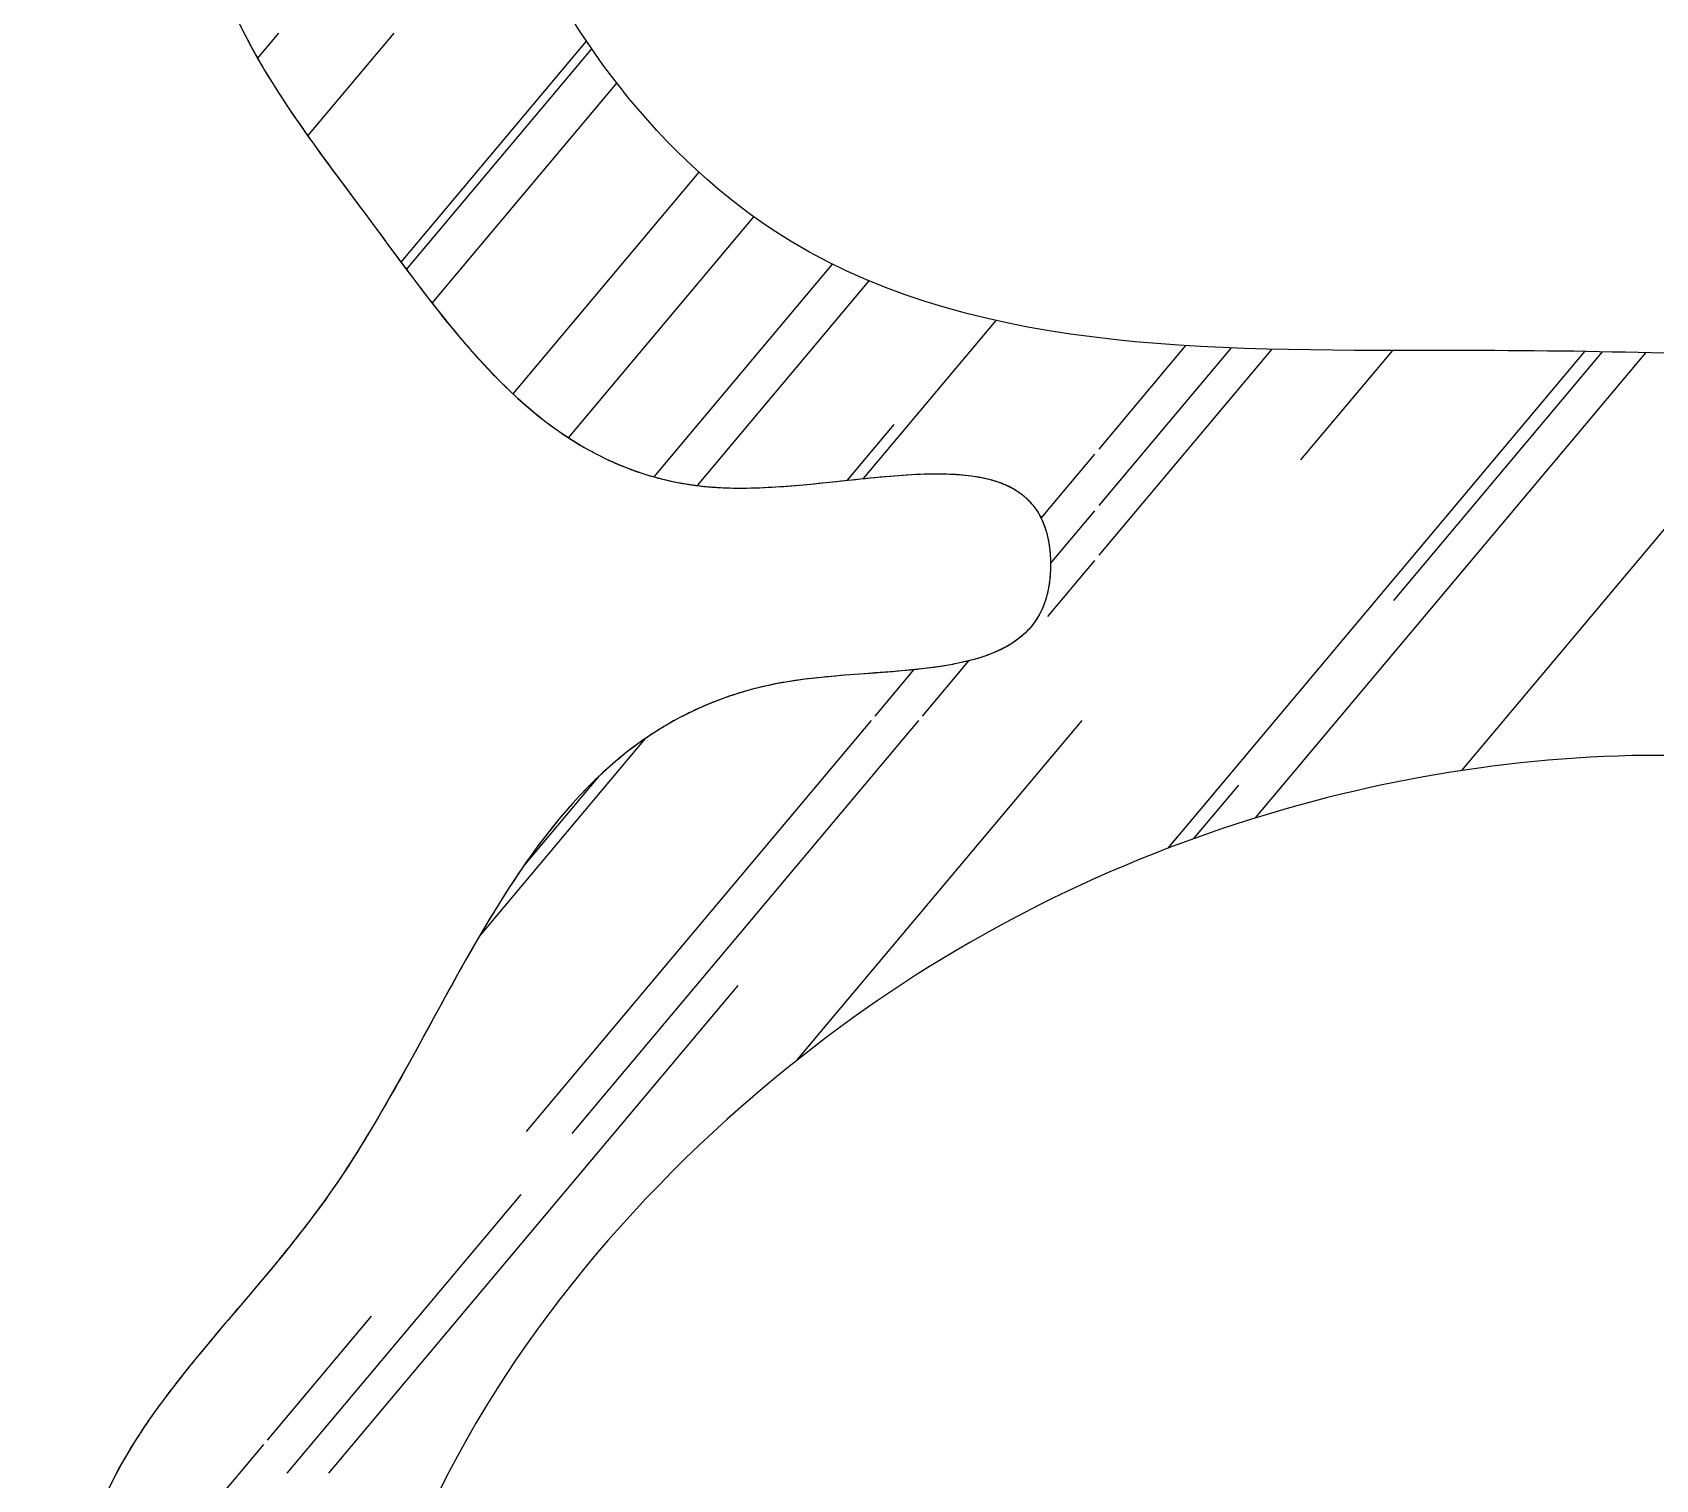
# Model space of a CAD drawing. Header units: millimetres. Extents: x 512961 to 1001058, y -961995 to -458543.
# Drawn here: x 935134.3 to 935214.8, y -884289.7 to -884218 of the extents above; entities that cross this region are included whole.
import ezdxf

# ---------------------------------------------------------------- set-up
doc = ezdxf.new("R2010")
doc.units = ezdxf.units.MM
doc.header["$MEASUREMENT"] = 0
doc.layers.add('填充', color=250, linetype='CONTINUOUS', lineweight=25)

msp = doc.modelspace()

# ---------------------------------------------------------------- linework, layer by layer
at = {"layer": '填充'}
for p, q in [((935145.474, -884219.245), (935146.527, -884217.989)), ((935147.965, -884223.091), (935152.246, -884217.989)), ((935152.588, -884229.356), (935161.78, -884218.401)), ((935152.857, -884229.717), (935162.036, -884218.776)), ((935154.124, -884231.381), (935163.279, -884220.471)), ((935158.136, -884235.879), (935167.355, -884224.893)), ((935160.886, -884238.055), (935170.076, -884227.103)), ((935165.131, -884239.998), (935173.979, -884229.453)), ((935167.279, -884240.427), (935175.792, -884230.282)), ((935175.515, -884240.077), (935182.086, -884232.246)), ((935187.193, -884238.614), (935191.495, -884233.488)), ((935187.193, -884241.417), (935193.751, -884233.603)), ((935187.193, -884243.881), (935195.764, -884233.667)), ((935190.609, -884258.4), (935211.268, -884233.779)), ((935194.946, -884256.901), (935214.295, -884233.843)), ((935197.196, -884239.148), (935201.745, -884233.727)), ((935201.793, -884246.125), (935212.139, -884233.794)), ((935205.172, -884254.552), (935222.247, -884234.203)), ((935174.718, -884240.16), (935177.034, -884237.4)), ((935184.317, -884242.042), (935186.98, -884238.868)), ((935184.782, -884244.292), (935186.98, -884241.671)), ((935184.651, -884246.911), (935186.98, -884244.135)), ((935178.433, -884251.858), (935180.736, -884249.113)), ((935176.081, -884251.858), (935178.012, -884249.556)), ((935158.805, -884272.446), (935175.9, -884252.073)), ((935161.072, -884272.548), (935178.252, -884252.073)), ((935172.242, -884268.887), (935186.351, -884252.073)), ((935156.45, -884262.799), (935164.704, -884252.962)), ((935158.636, -884259.326), (935162.42, -884254.816)), ((935191.892, -884257.924), (935194.112, -884255.278)), ((935190.609, -884258.4), (935191.082, -884257.836)), ((935149.005, -884289.393), (935169.29, -884265.218)), ((935146.937, -884289.393), (935158.537, -884275.569)), ((935145.963, -884287.751), (935151.125, -884281.599)), ((935136.025, -884299.594), (935145.786, -884287.962))]:
    msp.add_line(p, q, dxfattribs=at)
for points, start_tangent, end_tangent in [([(935210.826, -884077.991), (935225.417, -884112.451), (935228.068, -884148.899), (935214.806, -884174.084), (935201.539, -884185.35), (935184.959, -884188.663), (935173.686, -884188.663), (935160.424, -884182.698), (935156.444, -884193.302), (935157.767, -884210.533), (935171.034, -884227.763), (935204.195, -884233.728), (935224.755, -884234.389), (935249.29, -884237.705), (935263.881, -884243.006), (935275.158, -884253.61), (935275.82, -884229.089), (935285.769, -884218.485), (935303.011, -884215.833), (935310.97, -884224.45), (935310.309, -884241.018), (935303.011, -884244.332), (935291.072, -884246.319), (935297.041, -884257.585), (935328.212, -884254.271), (935339.49, -884238.367), (935336.172, -884178.059), (935288.42, -884123.717), (935261.891, -884105.161), (935213.762, -884078.775), (935210.826, -884077.991)], (0.523323, -0.852134), (0.523323, -0.852134)), ([(935239.928, -884351.217), (935219.406, -884347.292), (935199.325, -884348.163), (935188.845, -884359.507), (935188.845, -884375.211), (935213.296, -884393.97), (935240.362, -884397.897), (935261.318, -884397.897), (935273.541, -884394.408), (935265.684, -884389.608), (935262.627, -884376.085), (935262.627, -884367.358), (935278.345, -884376.52), (935305.416, -884377.829), (935330.3, -884376.956), (935353.875, -884373.03), (935382.25, -884361.251), (935392.73, -884348.163), (935404.516, -884327.66), (935403.206, -884318.935), (935387.926, -884328.531), (935377.888, -884338.565), (935359.551, -884333.33), (935375.703, -884323.296), (935391.421, -884297.558), (935392.292, -884280.544), (935392.73, -884265.711), (935392.292, -884262.221), (935382.25, -884273.126), (935367.408, -884284.034), (935357.365, -884281.415), (935364.351, -884278.799), (935370.903, -884263.966), (935373.522, -884223.395), (935366.97, -884208.562), (935360.422, -884196.783), (935351.256, -884183.259), (935352.999, -884203.762), (935354.308, -884224.266), (935352.999, -884243.898), (935346.452, -884258.731), (935338.157, -884269.201), (935326.367, -884274), (935308.034, -884274.436), (935291.445, -884271.82), (935280.093, -884262.657), (935286.202, -884280.106), (935288.388, -884297.122), (935287.078, -884310.646), (935276.598, -884323.732), (935266.556, -884327.66), (935257.389, -884329.84), (935244.29, -884331.585), (935235.124, -884330.714), (935240.8, -884345.983), (935243.004, -884351.453), (935239.928, -884351.217)], (-0.981619, 0.19085), (-0.981619, 0.19085)), ([(935167.339, -884354.258), (935152.739, -884332.376), (935152.39, -884295.21), (935169.427, -884271.243), (935190.63, -884258.392), (935233.73, -884257.003), (935255.628, -884272.632), (935263.275, -884285.831), (935262.581, -884302.503), (935257.716, -884310.144), (935238.945, -884310.144), (935221.563, -884304.936), (935220.869, -884312.923), (935227.127, -884321.608), (935229.21, -884324.735), (935209.4, -884319.178), (935192.019, -884322.302), (935173.942, -884337.239), (935168.383, -884348.354), (935168.033, -884355.995), (935167.339, -884354.258)], (-0.862077, 0.506778), (-0.862077, 0.506778))]:
    msp.add_spline(points, degree=3, dxfattribs=dict(at, start_tangent=start_tangent, end_tangent=end_tangent))
for points in [[(935066.739, -884085.413), (935069.931, -884081.942), (935078.845, -884098.744), (935100.5, -884108.926), (935113.749, -884109.18), (935128.782, -884103.072), (935134.4, -884088.881), (935138.717, -884100.526), (935148.14, -884109.435), (935165.209, -884112.489), (935177.95, -884106.889), (935188.141, -884100.015), (935193.999, -884093.142), (935201.134, -884082.196), (935207.755, -884096.961), (935212.849, -884125.219), (935212.597, -884144.312), (935204.955, -884161.877), (935193.999, -884171.551), (935183.043, -884173.588), (935166.994, -884171.296), (935162.409, -884161.368), (935155.274, -884149.403), (935146.611, -884143.801), (935137.752, -884146.584), (935145.083, -884156.176), (935145.586, -884162.19), (935145.586, -884183.744), (935144.081, -884197.776), (935143.079, -884213.316), (935151.104, -884227.351), (935168.439, -884240.528), (935184.516, -884242.537), (935184.516, -884246.152), (935171.654, -884250.167), (935149.007, -884275.578), (935137.669, -884291.117), (935136.369, -884310.222), (935143.237, -884349.609), (935156.933, -884372.091), (935175.191, -884390.663), (935183.994, -884393.595), (935177.801, -884393.92), (935168.019, -884393.92), (935171.277, -884399.786), (935181.711, -884410.538), (935192.144, -884414.772), (935204.209, -884414.772), (935217.253, -884414.447), (935230.622, -884411.84), (935246.271, -884410.863), (935255.4, -884410.863), (935263.228, -884413.143), (935268.769, -884415.424), (935269.095, -884418.684), (935261.271, -884414.447), (935247.249, -884414.12), (935233.88, -884417.054), (935220.188, -884424.872), (935197.69, -884433.345), (935186.93, -884436.277), (935170.303, -884434.322), (935159.217, -884429.108), (935146.826, -884420.311), (935144.868, -884411.515), (935139.328, -884417.704), (935139.002, -884434.322), (935146.173, -884448.331), (935158.89, -884454.522), (935177.801, -884455.824), (935192.797, -884451.263), (935170.34, -884470.78), (935156.887, -884497.01), (935144.747, -884516.682), (935136.86, -884539.084), (935137.217, -884569.411), (935169.613, -884626.738), (935183.677, -884634.026), (935207.639, -884646.516), (935223.786, -884649.118), (935239.928, -884650.68), (935256.075, -884651.2), (935213.366, -884670.978), (935199.302, -884648.077), (935179.511, -884637.669), (935162.325, -884637.149), (935145.134, -884643.914), (935143.573, -884655.884), (935143.051, -884669.937), (935151.383, -884672.019), (935159.198, -884674.101), (935167.53, -884664.213), (935171.696, -884661.611), (935184.721, -884668.897), (935188.365, -884685.032), (935172.74, -884711.576), (935159.198, -884731.352), (935147.217, -884753.732), (935141.061, -884782.275), (935143.415, -884813.314), (935161.77, -884842.001), (935169.772, -884868.806), (935178.244, -884875.861), (935166.006, -884871.629), (935154.24, -884877.742), (935147.651, -884889.5), (935149.062, -884902.197), (935160.358, -884911.602), (935166.948, -884908.31), (935174.949, -884896.553), (935183.421, -884893.261), (935208.366, -884897.024), (935218.716, -884910.663), (935220.128, -884923.829), (935205.542, -884928.063), (935174.031, -884950.238), (935173.178, -884969.786), (935173.602, -884982.109), (935183.384, -884995.284), (935200.397, -885000.382), (935219.531, -884997.408), (935223.362, -884991.033), (935224.21, -884975.31), (935217.406, -884966.388), (935208.049, -884974.886), (935204.223, -884972.336), (935195.295, -884960.437), (935199.969, -884948.538), (935216.982, -884940.039), (935242.496, -884946.84), (935255.255, -884965.111), (935257.804, -884985.509), (935248.023, -885005.48), (935235.692, -885015.679), (935218.254, -885020.78), (935213.152, -885018.656), (935206.777, -885004.206), (935195.295, -884995.708), (935176.156, -884991.033), (935157.017, -884994.008), (935142.986, -885005.056), (935141.541, -885053.074), (935157.446, -885073.471), (935168.499, -885069.647), (935168.928, -885057.324), (935162.973, -885041.601), (935156.593, -885027.154), (935161.696, -885020.78), (935185.937, -885014.405), (935200.821, -885032.252), (935188.062, -885048.826), (935159.566, -885091.319), (935159.566, -885113.982), (935161.705, -885134.509), (935168.979, -885152.895), (935170.494, -885154.852), (935161.029, -885152.877), (935153.117, -885149.912), (935147.464, -885149.771), (935137.493, -885152.603)], [(935066.739, -884085.413), (935060.051, -884107.968), (935065.07, -884157.81), (935081.511, -884172.012), (935092.937, -884174.518), (935101.572, -884172.29), (935106.591, -884165.887), (935111.326, -884150.849), (935121.638, -884145.002), (935132.785, -884143.33), (935137.711, -884146.472), (935126.084, -884152.126), (935120.739, -884163.431), (935125.632, -884202.354), (935122.514, -884214.364), (935109.159, -884229.489), (935096.693, -884238.386), (935082.452, -884240.609), (935085.122, -884247.725), (935094.47, -884253.063), (935112.719, -884264.63), (935126.965, -884283.756), (935132.752, -884305.998), (935132.752, -884321.123), (935102.006, -884389.542), (935091.017, -884394.346), (935078.654, -884399.379), (935090.099, -884402.353), (935100.631, -884395.948), (935104.983, -884397.32), (935098.343, -884405.786), (935064.744, -884416.703), (935050.769, -884414), (935035.894, -884412.648), (935020.115, -884412.648), (935006.144, -884417.603), (935026.877, -884418.954), (935044.459, -884420.306), (935058.434, -884429.765), (935074.661, -884433.818), (935089.535, -884433.818), (935100.356, -884434.27), (935112.076, -884434.27), (935121.54, -884427.062), (935127.85, -884415.801), (935132.361, -884423.009), (935133.712, -884433.368), (935126.951, -884442.378), (935117.034, -884451.837), (935104.41, -884452.737), (935077.815, -884452.287), (935092.69, -884459.043), (935110.272, -884476.61), (935131.392, -884520.533), (935134.887, -884532.462), (935139.253, -884550.211), (935128.127, -884592.518)]]:
    msp.add_spline(points, degree=3, dxfattribs=at)
for points, knots in [([(935137.711, -884147.232), (935136.868, -884149.005), (935122.543, -884150.639), (935118.224, -884173.032), (935128.419, -884193.112), (935122.844, -884217.631), (935109.665, -884227.756), (935099.554, -884241.372), (935079.321, -884236.264), (935085.257, -884250.108), (935098.064, -884253.686), (935114.186, -884264.175), (935128.322, -884282.763), (935133.283, -884303.456), (935132.874, -884340.565), (935118.897, -884382.272), (935092.336, -884394.601), (935071.517, -884398.589), (935092.847, -884405.932), (935096.967, -884394.291), (935108.773, -884397.845), (935087.766, -884414.469), (935072.051, -884419.39), (935050.608, -884413.363), (935035.195, -884412.861), (935022.149, -884410.957), (934996.312, -884419.739), (935028.521, -884419.186), (935044.529, -884417.632), (935057.718, -884431.518), (935074.071, -884434.398), (935088.22, -884433.611), (935100.556, -884434.143), (935112.529, -884435.559), (935122.765, -884429.011), (935126.605, -884410.605), (935133.295, -884424.238), (935135.473, -884434.026), (935126.038, -884442.734), (935117.96, -884453.792), (935101.379, -884452.536), (935065.792, -884449.447), (935098.884, -884459.709), (935114.522, -884481.971), (935128.492, -884508.915), (935134.289, -884530.646), (935136.222, -884536.871), (935136.86, -884539.084)], [142.556517, 142.556517, 142.556517, 142.556517, 152.114126, 162.579931, 195.411115, 205.795148, 222.681946, 235.498823, 247.561492, 253.922599, 262.931794, 281.013669, 300.972378, 320.20618, 332.864414, 395.641155, 405.677718, 416.848669, 426.745152, 437.06119, 440.880681, 449.885202, 479.451157, 491.36401, 503.864041, 517.069377, 529.475006, 546.862859, 561.620906, 575.744274, 589.741157, 602.189897, 611.253555, 621.062007, 631.018478, 641.821262, 648.937669, 657.680535, 667.107982, 678.577425, 689.169262, 711.429637, 725.102249, 745.902892, 786.690152, 797.093703, 802.815219, 802.815219, 802.815219, 802.815219]), ([(935137.711, -884147.232), (935136.868, -884149.005), (935122.543, -884150.639), (935118.224, -884173.032), (935128.419, -884193.112), (935122.844, -884217.631), (935109.665, -884227.756), (935099.554, -884241.372), (935079.321, -884236.264), (935085.257, -884250.108), (935098.064, -884253.686), (935114.186, -884264.175), (935128.322, -884282.763), (935133.283, -884303.456), (935132.874, -884340.565), (935118.897, -884382.272), (935092.336, -884394.601), (935071.517, -884398.589), (935092.847, -884405.932), (935096.967, -884394.291), (935108.773, -884397.845), (935087.766, -884414.469), (935072.051, -884419.39), (935050.608, -884413.363), (935035.195, -884412.861), (935022.149, -884410.957), (934996.312, -884419.739), (935028.521, -884419.186), (935044.529, -884417.632), (935057.718, -884431.518), (935074.071, -884434.398), (935084.785, -884433.802), (935089.886, -884433.819), (935090.061, -884433.82)], [142.556517, 142.556517, 142.556517, 142.556517, 152.114126, 162.579931, 195.411115, 205.795148, 222.681946, 235.498823, 247.561492, 253.922599, 262.931794, 281.013669, 300.972378, 320.20618, 332.864414, 395.641155, 405.677718, 416.848669, 426.745152, 437.06119, 440.880681, 449.885202, 479.451157, 491.36401, 503.864041, 517.069377, 529.475006, 546.862859, 561.620906, 575.744274, 589.741157, 602.189897, 602.632993, 602.632993, 602.632993, 602.632993]), ([(935137.711, -884147.232), (935138.07, -884149.579), (935146.412, -884154.352), (935144.868, -884167.473), (935146.292, -884181.337), (935144.265, -884198.109), (935140.797, -884214.11), (935152.417, -884228.679), (935163.423, -884244.982), (935184.812, -884237.079), (935184.92, -884250.481), (935160.217, -884246.994), (935154.188, -884273.371), (935134.844, -884289.86), (935137.068, -884317.765), (935138.005, -884346.479), (935158.488, -884371.922), (935164.629, -884389.332), (935187.994, -884393.7), (935176.176, -884394.413), (935165.092, -884391.362), (935173.739, -884403.248), (935179.784, -884410.327), (935192.381, -884415.92), (935204.531, -884414.338), (935217.515, -884415.271), (935231.248, -884410.916), (935243.963, -884411.287), (935255.335, -884409.984), (935262.052, -884413.493), (935269.129, -884413.612), (935269.648, -884422.147), (935258.749, -884410.02), (935247.639, -884414.843), (935232.684, -884415.871), (935218.327, -884427.499), (935201.716, -884431.816), (935185.34, -884437.596), (935171.127, -884435.782), (935158.983, -884428.04), (935145.126, -884425.336), (935146.575, -884407.362), (935135.506, -884421.485), (935138.545, -884433.693), (935144.147, -884449.637), (935160.838, -884455.467), (935175.062, -884458.295), (935204.895, -884445.516), (935162.395, -884471.539), (935160.307, -884495.44), (935143.314, -884516.32), (935138.196, -884531.34), (935136.86, -884539.084)], [296.32291, 296.32291, 296.32291, 296.32291, 305.550032, 310.600962, 328.63939, 340.450556, 353.482649, 367.012787, 385.236559, 398.796103, 401.82123, 413.097455, 441.584584, 457.683245, 473.709057, 507.169607, 529.200932, 550.997278, 558.762187, 563.952393, 572.138453, 577.753753, 590.292581, 599.716211, 609.813262, 620.732696, 632.132446, 645.254096, 652.894159, 659.718206, 664.733118, 667.474287, 674.92057, 686.65881, 698.114141, 711.308807, 731.428823, 740.762162, 754.773106, 765.025935, 777.743974, 785.284836, 792.236551, 806.146931, 819.31808, 831.155257, 847.018861, 860.136725, 885.036624, 909.708008, 929.054084, 948.930108, 948.930108, 948.930108, 948.930108]), ([(935137.711, -884147.232), (935138.07, -884149.579), (935146.412, -884154.352), (935144.868, -884167.473), (935146.292, -884181.337), (935144.265, -884198.109), (935140.797, -884214.11), (935152.417, -884228.679), (935163.423, -884244.982), (935184.812, -884237.079), (935184.92, -884250.481), (935160.217, -884246.994), (935154.188, -884273.371), (935134.844, -884289.86), (935137.068, -884317.765), (935138.005, -884346.479), (935158.488, -884371.922), (935164.629, -884389.332), (935187.994, -884393.7), (935176.176, -884394.413), (935165.092, -884391.362), (935173.739, -884403.248), (935179.784, -884410.327), (935192.381, -884415.92), (935204.531, -884414.338), (935217.515, -884415.271), (935231.248, -884410.916), (935243.963, -884411.287), (935255.335, -884409.984), (935262.052, -884413.493), (935269.129, -884413.612), (935269.648, -884422.147), (935258.749, -884410.02), (935247.639, -884414.843), (935232.684, -884415.871), (935218.327, -884427.499), (935201.716, -884431.816), (935185.34, -884437.596), (935171.127, -884435.782), (935162.081, -884430.015), (935156.632, -884428.144), (935155.337, -884427.654)], [296.32291, 296.32291, 296.32291, 296.32291, 305.550032, 310.600962, 328.63939, 340.450556, 353.482649, 367.012787, 385.236559, 398.796103, 401.82123, 413.097455, 441.584584, 457.683245, 473.709057, 507.169607, 529.200932, 550.997278, 558.762187, 563.952393, 572.138453, 577.753753, 590.292581, 599.716211, 609.813262, 620.732696, 632.132446, 645.254096, 652.894159, 659.718206, 664.733118, 667.474287, 674.92057, 686.65881, 698.114141, 711.308807, 731.428823, 740.762162, 754.773106, 765.025935, 768.309544, 768.309544, 768.309544, 768.309544]), ([(935239.928, -884351.217), (935233.091, -884349.888), (935220.125, -884347.033), (935199.795, -884344.768), (935186.779, -884358.864), (935187.225, -884381.691), (935211.851, -884396.189), (935239.627, -884397.664), (935255.099, -884399.251), (935279.539, -884395.211), (935261.124, -884389.541), (935263.477, -884378.695), (935260.598, -884360.67), (935282.766, -884384.607), (935304.217, -884375.947), (935330.235, -884378.16), (935355.757, -884372.759), (935380.773, -884366.597), (935393.485, -884345.634), (935405.646, -884334.672), (935404.067, -884312.541), (935386.501, -884327.919), (935380.159, -884342.919), (935348.89, -884332.926), (935384.5, -884322.845), (935392.196, -884302.303), (935392.003, -884280.888), (935393.045, -884270.281), (935392.229, -884257.083), (935379.605, -884277.399), (935373.931, -884286.424), (935352.358, -884281.45), (935370.131, -884278.842), (935370.58, -884254.386), (935378.886, -884231.167), (935367.174, -884208.799), (935360.82, -884197.456), (935347.308, -884173.637), (935354.244, -884207.013), (935354.211, -884223.025), (935354.707, -884243.331), (935347.203, -884257.953), (935339.254, -884270.179), (935324.545, -884275.487), (935308.377, -884273.71), (935292.509, -884275.931), (935274.595, -884254.799), (935288.54, -884281.961), (935288.308, -884295.363), (935288.562, -884312.206), (935278.86, -884323.86), (935267.056, -884327.728), (935256.004, -884330.002), (935246.535, -884332.952), (935229.787, -884327.901), (935237.666, -884341.641), (935245.119, -884352.266), (935240.938, -884351.414), (935239.928, -884351.217)], [0, 0, 0, 0, 17.486891, 34.307723, 47.232582, 60.375625, 86.167197, 109.055575, 126.59379, 137.232216, 144.937222, 156.540887, 163.844548, 179.071057, 201.752531, 222.591261, 242.592912, 268.304681, 282.337182, 302.129278, 309.512751, 324.613375, 336.491353, 352.450866, 368.364234, 393.603821, 407.861276, 420.280547, 423.224141, 435.630999, 451.046036, 459.731517, 465.974157, 479.54513, 513.570137, 527.14111, 538.419424, 552.092315, 569.313661, 586.508086, 602.974876, 616.544273, 627.723005, 638.376098, 653.722956, 667.778474, 679.987439, 695.460004, 709.817748, 721.188794, 735.219756, 744.244216, 752.12956, 763.189243, 770.895084, 784.527876, 789.463644, 792.045165, 792.045165, 792.045165, 792.045165]), ([(935239.928, -884351.217), (935233.091, -884349.888), (935220.125, -884347.033), (935199.795, -884344.768), (935186.779, -884358.864), (935187.225, -884381.691), (935211.851, -884396.189), (935239.627, -884397.664), (935255.099, -884399.251), (935279.539, -884395.211), (935261.124, -884389.541), (935263.477, -884378.695), (935260.598, -884360.67), (935282.766, -884384.607), (935304.217, -884375.947), (935330.235, -884378.16), (935355.757, -884372.759), (935380.773, -884366.597), (935393.485, -884345.634), (935405.646, -884334.672), (935404.067, -884312.541), (935386.501, -884327.919), (935380.159, -884342.919), (935348.89, -884332.926), (935384.5, -884322.845), (935392.196, -884302.303), (935392.003, -884280.888), (935393.045, -884270.281), (935392.229, -884257.083), (935379.605, -884277.399), (935373.931, -884286.424), (935352.358, -884281.45), (935370.131, -884278.842), (935370.58, -884254.386), (935378.886, -884231.167), (935367.174, -884208.799), (935360.82, -884197.456), (935347.308, -884173.637), (935354.244, -884207.013), (935354.211, -884223.025), (935354.707, -884243.331), (935347.203, -884257.953), (935339.254, -884270.179), (935324.545, -884275.487), (935308.377, -884273.71), (935292.509, -884275.931), (935274.595, -884254.799), (935288.54, -884281.961), (935288.308, -884295.363), (935288.562, -884312.206), (935278.86, -884323.86), (935267.056, -884327.728), (935256.004, -884330.002), (935246.535, -884332.952), (935229.787, -884327.901), (935237.666, -884341.641), (935245.119, -884352.266), (935240.938, -884351.414), (935239.928, -884351.217)], [0, 0, 0, 0, 17.486891, 34.307723, 47.232582, 60.375625, 86.167197, 109.055575, 126.59379, 137.232216, 144.937222, 156.540887, 163.844548, 179.071057, 201.752531, 222.591261, 242.592912, 268.304681, 282.337182, 302.129278, 309.512751, 324.613375, 336.491353, 352.450866, 368.364234, 393.603821, 407.861276, 420.280547, 423.224141, 435.630999, 451.046036, 459.731517, 465.974157, 479.54513, 513.570137, 527.14111, 538.419424, 552.092315, 569.313661, 586.508086, 602.974876, 616.544273, 627.723005, 638.376098, 653.722956, 667.778474, 679.987439, 695.460004, 709.817748, 721.188794, 735.219756, 744.244216, 752.12956, 763.189243, 770.895084, 784.527876, 789.463644, 792.045165, 792.045165, 792.045165, 792.045165]), ([(935148.882, -884224.361), (935149.61, -884225.354), (935151.148, -884227.395), (935152.668, -884229.475), (935153.463, -884230.521)], [364.062075, 364.062075, 364.062075, 364.062075, 367.012787, 370.121565, 370.121565, 370.121565, 370.121565]), ([(935148.882, -884224.361), (935149.61, -884225.354), (935151.148, -884227.395), (935152.668, -884229.475), (935153.463, -884230.521)], [364.062075, 364.062075, 364.062075, 364.062075, 367.012787, 370.121565, 370.121565, 370.121565, 370.121565]), ([(935148.882, -884224.361), (935149.61, -884225.354), (935151.148, -884227.395), (935152.668, -884229.475), (935153.463, -884230.521)], [364.062075, 364.062075, 364.062075, 364.062075, 367.012787, 370.121565, 370.121565, 370.121565, 370.121565]), ([(935167.705, -884240.474), (935167.946, -884240.498), (935168.335, -884240.526), (935168.732, -884240.542), (935168.881, -884240.545)], [384.6926672, 384.6926672, 384.6926672, 384.6926672, 385.2365588, 385.5570428, 385.5570428, 385.5570428, 385.5570428]), ([(935167.705, -884240.474), (935167.946, -884240.498), (935168.335, -884240.526), (935168.732, -884240.542), (935168.881, -884240.545)], [384.6926672, 384.6926672, 384.6926672, 384.6926672, 385.2365588, 385.5570428, 385.5570428, 385.5570428, 385.5570428]), ([(935167.705, -884240.474), (935167.946, -884240.498), (935168.335, -884240.526), (935168.732, -884240.542), (935168.881, -884240.545)], [384.6926672, 384.6926672, 384.6926672, 384.6926672, 385.2365588, 385.5570428, 385.5570428, 385.5570428, 385.5570428]), ([(935184.462, -884242.383), (935184.481, -884242.433), (935184.519, -884242.542), (935184.553, -884242.655), (935184.57, -884242.715)], [398.6472843, 398.6472843, 398.6472843, 398.6472843, 398.7961034, 398.9616443, 398.9616443, 398.9616443, 398.9616443]), ([(935184.462, -884242.383), (935184.481, -884242.433), (935184.519, -884242.542), (935184.553, -884242.655), (935184.57, -884242.715)], [398.6472843, 398.6472843, 398.6472843, 398.6472843, 398.7961034, 398.9616443, 398.9616443, 398.9616443, 398.9616443]), ([(935184.462, -884242.383), (935184.481, -884242.433), (935184.519, -884242.542), (935184.553, -884242.655), (935184.57, -884242.715)], [398.6472843, 398.6472843, 398.6472843, 398.6472843, 398.7961034, 398.9616443, 398.9616443, 398.9616443, 398.9616443]), ([(935184.578, -884245.946), (935184.559, -884246.016), (935184.528, -884246.118), (935184.494, -884246.217), (935184.483, -884246.249)], [401.6351276, 401.6351276, 401.6351276, 401.6351276, 401.8212303, 401.9116779, 401.9116779, 401.9116779, 401.9116779]), ([(935184.578, -884245.946), (935184.559, -884246.016), (935184.528, -884246.118), (935184.494, -884246.217), (935184.483, -884246.249)], [401.6351276, 401.6351276, 401.6351276, 401.6351276, 401.8212303, 401.9116779, 401.9116779, 401.9116779, 401.9116779]), ([(935184.578, -884245.946), (935184.559, -884246.016), (935184.528, -884246.118), (935184.494, -884246.217), (935184.483, -884246.249)], [401.6351276, 401.6351276, 401.6351276, 401.6351276, 401.8212303, 401.9116779, 401.9116779, 401.9116779, 401.9116779]), ([(935172.506, -884250.04), (935172.218, -884250.077), (935171.459, -884250.189), (935170.734, -884250.341), (935170.293, -884250.45)], [412.468274, 412.468274, 412.468274, 412.468274, 413.097455, 414.147763, 414.147763, 414.147763, 414.147763]), ([(935172.506, -884250.04), (935172.218, -884250.077), (935171.459, -884250.189), (935170.734, -884250.341), (935170.293, -884250.45)], [412.468274, 412.468274, 412.468274, 412.468274, 413.097455, 414.147763, 414.147763, 414.147763, 414.147763]), ([(935172.506, -884250.04), (935172.218, -884250.077), (935171.459, -884250.189), (935170.734, -884250.341), (935170.293, -884250.45)], [412.468274, 412.468274, 412.468274, 412.468274, 413.097455, 414.147763, 414.147763, 414.147763, 414.147763]), ([(935149.089, -884275.46), (935149.062, -884275.499), (935148.021, -884276.981), (935146.892, -884278.379), (935145.782, -884279.705)], [441.47075, 441.47075, 441.47075, 441.47075, 441.584584, 445.767202, 445.767202, 445.767202, 445.767202]), ([(935149.089, -884275.46), (935149.062, -884275.499), (935148.021, -884276.981), (935146.892, -884278.379), (935145.782, -884279.705)], [441.47075, 441.47075, 441.47075, 441.47075, 441.584584, 445.767202, 445.767202, 445.767202, 445.767202]), ([(935149.089, -884275.46), (935149.062, -884275.499), (935148.405, -884276.433), (935147.714, -884277.334), (935147.037, -884278.177)], [441.47075, 441.47075, 441.47075, 441.47075, 441.584584, 444.179229, 444.179229, 444.179229, 444.179229])]:
    msp.add_open_spline(points, degree=3, knots=knots, dxfattribs=at)
for points in [[(935144.615, -884217.623), (935144.949, -884218.308), (935145.317, -884218.986), (935145.713, -884219.657)], [(935144.615, -884217.623), (935144.949, -884218.308), (935145.317, -884218.986), (935145.713, -884219.657)], [(935144.615, -884217.623), (935144.949, -884218.308), (935145.317, -884218.986), (935145.713, -884219.657)], [(935145.713, -884219.657), (935146.126, -884220.358), (935146.57, -884221.053), (935147.034, -884221.744)], [(935145.713, -884219.657), (935146.126, -884220.358), (935146.57, -884221.053), (935147.034, -884221.744)], [(935145.713, -884219.657), (935146.126, -884220.358), (935146.57, -884221.053), (935147.034, -884221.744)], [(935147.034, -884221.744), (935147.622, -884222.62), (935148.243, -884223.49), (935148.882, -884224.361)], [(935147.034, -884221.744), (935147.622, -884222.62), (935148.243, -884223.49), (935148.882, -884224.361)], [(935147.034, -884221.744), (935147.622, -884222.62), (935148.243, -884223.49), (935148.882, -884224.361)], [(935153.463, -884230.521), (935154.147, -884231.422), (935154.843, -884232.307), (935155.563, -884233.155)], [(935153.463, -884230.521), (935154.147, -884231.422), (935154.843, -884232.307), (935155.563, -884233.155)], [(935153.463, -884230.521), (935154.147, -884231.422), (935154.843, -884232.307), (935155.563, -884233.155)], [(935155.563, -884233.155), (935156.113, -884233.802), (935156.676, -884234.428), (935157.259, -884235.023)], [(935155.563, -884233.155), (935156.113, -884233.802), (935156.676, -884234.428), (935157.259, -884235.023)], [(935155.563, -884233.155), (935156.113, -884233.802), (935156.676, -884234.428), (935157.259, -884235.023)], [(935157.259, -884235.023), (935157.618, -884235.39), (935157.985, -884235.745), (935158.361, -884236.086)], [(935157.259, -884235.023), (935157.618, -884235.39), (935157.985, -884235.745), (935158.361, -884236.086)], [(935157.259, -884235.023), (935157.618, -884235.39), (935157.985, -884235.745), (935158.361, -884236.086)], [(935158.361, -884236.086), (935158.693, -884236.389), (935159.033, -884236.68), (935159.38, -884236.959)], [(935158.361, -884236.086), (935158.693, -884236.389), (935159.033, -884236.68), (935159.38, -884236.959)], [(935158.361, -884236.086), (935158.693, -884236.389), (935159.033, -884236.68), (935159.38, -884236.959)], [(935159.38, -884236.959), (935159.778, -884237.279), (935160.187, -884237.583), (935160.607, -884237.869)], [(935159.38, -884236.959), (935159.778, -884237.279), (935160.187, -884237.583), (935160.607, -884237.869)], [(935159.38, -884236.959), (935159.778, -884237.279), (935160.187, -884237.583), (935160.607, -884237.869)], [(935160.607, -884237.869), (935160.97, -884238.115), (935161.342, -884238.349), (935161.723, -884238.567)], [(935160.607, -884237.869), (935160.97, -884238.115), (935161.342, -884238.349), (935161.723, -884238.567)], [(935160.607, -884237.869), (935160.97, -884238.115), (935161.342, -884238.349), (935161.723, -884238.567)], [(935161.723, -884238.567), (935162.054, -884238.756), (935162.393, -884238.933), (935162.739, -884239.099)], [(935161.723, -884238.567), (935162.054, -884238.756), (935162.393, -884238.933), (935162.739, -884239.099)], [(935161.723, -884238.567), (935162.054, -884238.756), (935162.393, -884238.933), (935162.739, -884239.099)], [(935162.739, -884239.099), (935163.142, -884239.291), (935163.555, -884239.467), (935163.98, -884239.625)], [(935162.739, -884239.099), (935163.142, -884239.291), (935163.555, -884239.467), (935163.98, -884239.625)], [(935162.739, -884239.099), (935163.142, -884239.291), (935163.555, -884239.467), (935163.98, -884239.625)], [(935163.98, -884239.625), (935164.22, -884239.713), (935164.463, -884239.797), (935164.711, -884239.874)], [(935163.98, -884239.625), (935164.22, -884239.713), (935164.463, -884239.797), (935164.711, -884239.874)], [(935163.98, -884239.625), (935164.22, -884239.713), (935164.463, -884239.797), (935164.711, -884239.874)], [(935177.037, -884239.936), (935177.615, -884239.89), (935178.178, -884239.857), (935178.721, -884239.845)], [(935177.037, -884239.936), (935177.615, -884239.89), (935178.178, -884239.857), (935178.721, -884239.845)], [(935177.037, -884239.936), (935177.615, -884239.89), (935178.178, -884239.857), (935178.721, -884239.845)], [(935178.721, -884239.845), (935179.14, -884239.836), (935179.547, -884239.839), (935179.938, -884239.859)], [(935178.721, -884239.845), (935179.14, -884239.836), (935179.547, -884239.839), (935179.938, -884239.859)], [(935178.721, -884239.845), (935179.14, -884239.836), (935179.547, -884239.839), (935179.938, -884239.859)], [(935179.938, -884239.859), (935180.158, -884239.87), (935180.373, -884239.886), (935180.583, -884239.909)], [(935179.938, -884239.859), (935180.158, -884239.87), (935180.373, -884239.886), (935180.583, -884239.909)], [(935179.938, -884239.859), (935180.158, -884239.87), (935180.373, -884239.886), (935180.583, -884239.909)], [(935164.711, -884239.874), (935164.984, -884239.959), (935165.262, -884240.036), (935165.544, -884240.106)], [(935164.711, -884239.874), (935164.984, -884239.959), (935165.262, -884240.036), (935165.544, -884240.106)], [(935164.711, -884239.874), (935164.984, -884239.959), (935165.262, -884240.036), (935165.544, -884240.106)], [(935165.544, -884240.106), (935165.976, -884240.213), (935166.419, -884240.302), (935166.874, -884240.371)], [(935165.544, -884240.106), (935165.976, -884240.213), (935166.419, -884240.302), (935166.874, -884240.371)], [(935165.544, -884240.106), (935165.976, -884240.213), (935166.419, -884240.302), (935166.874, -884240.371)], [(935166.874, -884240.371), (935167.147, -884240.412), (935167.424, -884240.447), (935167.705, -884240.474)], [(935166.874, -884240.371), (935167.147, -884240.412), (935167.424, -884240.447), (935167.705, -884240.474)], [(935166.874, -884240.371), (935167.147, -884240.412), (935167.424, -884240.447), (935167.705, -884240.474)], [(935168.881, -884240.545), (935169.439, -884240.56), (935170.012, -884240.549), (935170.594, -884240.522)], [(935168.881, -884240.545), (935169.439, -884240.56), (935170.012, -884240.549), (935170.594, -884240.522)], [(935168.881, -884240.545), (935169.439, -884240.56), (935170.012, -884240.549), (935170.594, -884240.522)], [(935170.594, -884240.522), (935171.104, -884240.499), (935171.621, -884240.462), (935172.141, -884240.418)], [(935170.594, -884240.522), (935171.104, -884240.499), (935171.621, -884240.462), (935172.141, -884240.418)], [(935170.594, -884240.522), (935171.104, -884240.499), (935171.621, -884240.462), (935172.141, -884240.418)], [(935172.141, -884240.418), (935173.134, -884240.333), (935174.137, -884240.221), (935175.121, -884240.118)], [(935172.141, -884240.418), (935173.134, -884240.333), (935174.137, -884240.221), (935175.121, -884240.118)], [(935172.141, -884240.418), (935173.134, -884240.333), (935174.137, -884240.221), (935175.121, -884240.118)], [(935175.121, -884240.118), (935175.771, -884240.05), (935176.412, -884239.985), (935177.037, -884239.936)], [(935175.121, -884240.118), (935175.771, -884240.05), (935176.412, -884239.985), (935177.037, -884239.936)], [(935175.121, -884240.118), (935175.771, -884240.05), (935176.412, -884239.985), (935177.037, -884239.936)], [(935180.583, -884239.909), (935180.933, -884239.946), (935181.267, -884239.999), (935181.583, -884240.073)], [(935180.583, -884239.909), (935180.933, -884239.946), (935181.267, -884239.999), (935181.583, -884240.073)], [(935180.583, -884239.909), (935180.933, -884239.946), (935181.267, -884239.999), (935181.583, -884240.073)], [(935181.583, -884240.073), (935181.683, -884240.096), (935181.781, -884240.121), (935181.877, -884240.148)], [(935181.583, -884240.073), (935181.683, -884240.096), (935181.781, -884240.121), (935181.877, -884240.148)], [(935181.583, -884240.073), (935181.683, -884240.096), (935181.781, -884240.121), (935181.877, -884240.148)], [(935181.877, -884240.148), (935181.984, -884240.179), (935182.089, -884240.211), (935182.191, -884240.247)], [(935181.877, -884240.148), (935181.984, -884240.179), (935182.089, -884240.211), (935182.191, -884240.247)], [(935181.877, -884240.148), (935181.984, -884240.179), (935182.089, -884240.211), (935182.191, -884240.247)], [(935182.191, -884240.247), (935182.282, -884240.279), (935182.372, -884240.313), (935182.459, -884240.349)], [(935182.191, -884240.247), (935182.282, -884240.279), (935182.372, -884240.313), (935182.459, -884240.349)], [(935182.191, -884240.247), (935182.282, -884240.279), (935182.372, -884240.313), (935182.459, -884240.349)], [(935182.459, -884240.349), (935182.558, -884240.389), (935182.653, -884240.433), (935182.746, -884240.479)], [(935182.459, -884240.349), (935182.558, -884240.389), (935182.653, -884240.433), (935182.746, -884240.479)], [(935182.459, -884240.349), (935182.558, -884240.389), (935182.653, -884240.433), (935182.746, -884240.479)], [(935182.746, -884240.479), (935182.829, -884240.521), (935182.909, -884240.564), (935182.987, -884240.61)], [(935182.746, -884240.479), (935182.829, -884240.521), (935182.909, -884240.564), (935182.987, -884240.61)], [(935182.746, -884240.479), (935182.829, -884240.521), (935182.909, -884240.564), (935182.987, -884240.61)], [(935182.987, -884240.61), (935183.076, -884240.662), (935183.161, -884240.718), (935183.244, -884240.776)], [(935182.987, -884240.61), (935183.076, -884240.662), (935183.161, -884240.718), (935183.244, -884240.776)], [(935182.987, -884240.61), (935183.076, -884240.662), (935183.161, -884240.718), (935183.244, -884240.776)], [(935183.244, -884240.776), (935183.317, -884240.828), (935183.388, -884240.882), (935183.456, -884240.939)], [(935183.244, -884240.776), (935183.317, -884240.828), (935183.388, -884240.882), (935183.456, -884240.939)], [(935183.244, -884240.776), (935183.317, -884240.828), (935183.388, -884240.882), (935183.456, -884240.939)], [(935183.456, -884240.939), (935183.534, -884241.003), (935183.609, -884241.072), (935183.681, -884241.143)], [(935183.456, -884240.939), (935183.534, -884241.003), (935183.609, -884241.072), (935183.681, -884241.143)], [(935183.456, -884240.939), (935183.534, -884241.003), (935183.609, -884241.072), (935183.681, -884241.143)], [(935183.681, -884241.143), (935183.743, -884241.206), (935183.803, -884241.271), (935183.861, -884241.34)], [(935183.681, -884241.143), (935183.743, -884241.206), (935183.803, -884241.271), (935183.861, -884241.34)], [(935183.681, -884241.143), (935183.743, -884241.206), (935183.803, -884241.271), (935183.861, -884241.34)], [(935183.861, -884241.34), (935183.928, -884241.418), (935183.991, -884241.5), (935184.05, -884241.586)], [(935183.861, -884241.34), (935183.928, -884241.418), (935183.991, -884241.5), (935184.05, -884241.586)], [(935183.861, -884241.34), (935183.928, -884241.418), (935183.991, -884241.5), (935184.05, -884241.586)], [(935184.05, -884241.586), (935184.102, -884241.661), (935184.151, -884241.739), (935184.198, -884241.819)], [(935184.05, -884241.586), (935184.102, -884241.661), (935184.151, -884241.739), (935184.198, -884241.819)], [(935184.05, -884241.586), (935184.102, -884241.661), (935184.151, -884241.739), (935184.198, -884241.819)], [(935184.198, -884241.819), (935184.252, -884241.912), (935184.302, -884242.01), (935184.349, -884242.111)], [(935184.198, -884241.819), (935184.252, -884241.912), (935184.302, -884242.01), (935184.349, -884242.111)], [(935184.198, -884241.819), (935184.252, -884241.912), (935184.302, -884242.01), (935184.349, -884242.111)], [(935184.349, -884242.111), (935184.39, -884242.198), (935184.427, -884242.289), (935184.462, -884242.383)], [(935184.349, -884242.111), (935184.39, -884242.198), (935184.427, -884242.289), (935184.462, -884242.383)], [(935184.349, -884242.111), (935184.39, -884242.198), (935184.427, -884242.289), (935184.462, -884242.383)], [(935184.57, -884242.715), (935184.599, -884242.819), (935184.625, -884242.925), (935184.649, -884243.034)], [(935184.57, -884242.715), (935184.599, -884242.819), (935184.625, -884242.925), (935184.649, -884243.034)], [(935184.57, -884242.715), (935184.599, -884242.819), (935184.625, -884242.925), (935184.649, -884243.034)], [(935184.649, -884243.034), (935184.671, -884243.14), (935184.691, -884243.249), (935184.708, -884243.36)], [(935184.649, -884243.034), (935184.671, -884243.14), (935184.691, -884243.249), (935184.708, -884243.36)], [(935184.649, -884243.034), (935184.671, -884243.14), (935184.691, -884243.249), (935184.708, -884243.36)], [(935184.708, -884243.36), (935184.728, -884243.488), (935184.743, -884243.618), (935184.755, -884243.75)], [(935184.708, -884243.36), (935184.728, -884243.488), (935184.743, -884243.618), (935184.755, -884243.75)], [(935184.708, -884243.36), (935184.728, -884243.488), (935184.743, -884243.618), (935184.755, -884243.75)], [(935184.755, -884243.75), (935184.765, -884243.865), (935184.773, -884243.98), (935184.777, -884244.097)], [(935184.755, -884243.75), (935184.765, -884243.865), (935184.773, -884243.98), (935184.777, -884244.097)], [(935184.755, -884243.75), (935184.765, -884243.865), (935184.773, -884243.98), (935184.777, -884244.097)], [(935184.78, -884244.497), (935184.778, -884244.614), (935184.772, -884244.731), (935184.763, -884244.847)], [(935184.78, -884244.497), (935184.778, -884244.614), (935184.772, -884244.731), (935184.763, -884244.847)], [(935184.78, -884244.497), (935184.778, -884244.614), (935184.772, -884244.731), (935184.763, -884244.847)], [(935184.777, -884244.097), (935184.782, -884244.23), (935184.783, -884244.363), (935184.78, -884244.497)], [(935184.777, -884244.097), (935184.782, -884244.23), (935184.783, -884244.363), (935184.78, -884244.497)], [(935184.777, -884244.097), (935184.782, -884244.23), (935184.783, -884244.363), (935184.78, -884244.497)], [(935184.722, -884245.24), (935184.706, -884245.354), (935184.687, -884245.466), (935184.665, -884245.577)], [(935184.722, -884245.24), (935184.706, -884245.354), (935184.687, -884245.466), (935184.665, -884245.577)], [(935184.722, -884245.24), (935184.706, -884245.354), (935184.687, -884245.466), (935184.665, -884245.577)], [(935184.763, -884244.847), (935184.753, -884244.98), (935184.74, -884245.111), (935184.722, -884245.24)], [(935184.763, -884244.847), (935184.753, -884244.98), (935184.74, -884245.111), (935184.722, -884245.24)], [(935184.763, -884244.847), (935184.753, -884244.98), (935184.74, -884245.111), (935184.722, -884245.24)], [(935184.483, -884246.249), (935184.443, -884246.362), (935184.398, -884246.47), (935184.35, -884246.575)], [(935184.483, -884246.249), (935184.443, -884246.362), (935184.398, -884246.47), (935184.35, -884246.575)], [(935184.483, -884246.249), (935184.443, -884246.362), (935184.398, -884246.47), (935184.35, -884246.575)], [(935184.665, -884245.577), (935184.64, -884245.703), (935184.611, -884245.826), (935184.578, -884245.946)], [(935184.665, -884245.577), (935184.64, -884245.703), (935184.611, -884245.826), (935184.578, -884245.946)], [(935184.665, -884245.577), (935184.64, -884245.703), (935184.611, -884245.826), (935184.578, -884245.946)], [(935184.214, -884246.845), (935184.159, -884246.943), (935184.101, -884247.037), (935184.039, -884247.128)], [(935184.214, -884246.845), (935184.159, -884246.943), (935184.101, -884247.037), (935184.039, -884247.128)], [(935184.214, -884246.845), (935184.159, -884246.943), (935184.101, -884247.037), (935184.039, -884247.128)], [(935184.35, -884246.575), (935184.308, -884246.668), (935184.262, -884246.758), (935184.214, -884246.845)], [(935184.35, -884246.575), (935184.308, -884246.668), (935184.262, -884246.758), (935184.214, -884246.845)], [(935184.35, -884246.575), (935184.308, -884246.668), (935184.262, -884246.758), (935184.214, -884246.845)], [(935183.442, -884247.81), (935183.372, -884247.873), (935183.3, -884247.934), (935183.224, -884247.993)], [(935183.442, -884247.81), (935183.372, -884247.873), (935183.3, -884247.934), (935183.224, -884247.993)], [(935183.442, -884247.81), (935183.372, -884247.873), (935183.3, -884247.934), (935183.224, -884247.993)], [(935183.865, -884247.363), (935183.736, -884247.523), (935183.595, -884247.672), (935183.442, -884247.81)], [(935183.865, -884247.363), (935183.736, -884247.523), (935183.595, -884247.672), (935183.442, -884247.81)], [(935183.865, -884247.363), (935183.736, -884247.523), (935183.595, -884247.672), (935183.442, -884247.81)], [(935184.039, -884247.128), (935183.984, -884247.209), (935183.926, -884247.287), (935183.865, -884247.363)], [(935184.039, -884247.128), (935183.984, -884247.209), (935183.926, -884247.287), (935183.865, -884247.363)], [(935184.039, -884247.128), (935183.984, -884247.209), (935183.926, -884247.287), (935183.865, -884247.363)], [(935182.122, -884248.645), (935182.014, -884248.693), (935181.903, -884248.739), (935181.789, -884248.783)], [(935182.122, -884248.645), (935182.014, -884248.693), (935181.903, -884248.739), (935181.789, -884248.783)], [(935182.122, -884248.645), (935182.014, -884248.693), (935181.903, -884248.739), (935181.789, -884248.783)], [(935182.398, -884248.514), (935182.308, -884248.559), (935182.216, -884248.603), (935182.122, -884248.645)], [(935182.398, -884248.514), (935182.308, -884248.559), (935182.216, -884248.603), (935182.122, -884248.645)], [(935182.398, -884248.514), (935182.308, -884248.559), (935182.216, -884248.603), (935182.122, -884248.645)], [(935182.703, -884248.347), (935182.604, -884248.406), (935182.503, -884248.461), (935182.398, -884248.514)], [(935182.703, -884248.347), (935182.604, -884248.406), (935182.503, -884248.461), (935182.398, -884248.514)], [(935182.703, -884248.347), (935182.604, -884248.406), (935182.503, -884248.461), (935182.398, -884248.514)], [(935182.951, -884248.191), (935182.871, -884248.245), (935182.788, -884248.297), (935182.703, -884248.347)], [(935182.951, -884248.191), (935182.871, -884248.245), (935182.788, -884248.297), (935182.703, -884248.347)], [(935182.951, -884248.191), (935182.871, -884248.245), (935182.788, -884248.297), (935182.703, -884248.347)], [(935183.224, -884247.993), (935183.137, -884248.062), (935183.045, -884248.128), (935182.951, -884248.191)], [(935183.224, -884247.993), (935183.137, -884248.062), (935183.045, -884248.128), (935182.951, -884248.191)], [(935183.224, -884247.993), (935183.137, -884248.062), (935183.045, -884248.128), (935182.951, -884248.191)], [(935179.308, -884249.395), (935178.968, -884249.446), (935178.621, -884249.49), (935178.267, -884249.529)], [(935179.308, -884249.395), (935178.968, -884249.446), (935178.621, -884249.49), (935178.267, -884249.529)], [(935179.308, -884249.395), (935178.968, -884249.446), (935178.621, -884249.49), (935178.267, -884249.529)], [(935180.123, -884249.252), (935179.858, -884249.305), (935179.586, -884249.352), (935179.308, -884249.395)], [(935180.123, -884249.252), (935179.858, -884249.305), (935179.586, -884249.352), (935179.308, -884249.395)], [(935180.123, -884249.252), (935179.858, -884249.305), (935179.586, -884249.352), (935179.308, -884249.395)], [(935180.784, -884249.101), (935180.569, -884249.156), (935180.349, -884249.206), (935180.123, -884249.252)], [(935180.784, -884249.101), (935180.569, -884249.156), (935180.349, -884249.206), (935180.123, -884249.252)], [(935180.784, -884249.101), (935180.569, -884249.156), (935180.349, -884249.206), (935180.123, -884249.252)], [(935181.338, -884248.942), (935181.158, -884248.999), (935180.974, -884249.052), (935180.784, -884249.101)], [(935181.338, -884248.942), (935181.158, -884248.999), (935180.974, -884249.052), (935180.784, -884249.101)], [(935181.338, -884248.942), (935181.158, -884248.999), (935180.974, -884249.052), (935180.784, -884249.101)], [(935181.789, -884248.783), (935181.643, -884248.84), (935181.492, -884248.892), (935181.338, -884248.942)], [(935181.789, -884248.783), (935181.643, -884248.84), (935181.492, -884248.892), (935181.338, -884248.942)], [(935181.789, -884248.783), (935181.643, -884248.84), (935181.492, -884248.892), (935181.338, -884248.942)], [(935174.374, -884249.847), (935173.743, -884249.899), (935173.116, -884249.96), (935172.506, -884250.04)], [(935174.374, -884249.847), (935173.743, -884249.899), (935173.116, -884249.96), (935172.506, -884250.04)], [(935174.374, -884249.847), (935173.743, -884249.899), (935173.116, -884249.96), (935172.506, -884250.04)], [(935178.091, -884249.548), (935176.891, -884249.673), (935175.623, -884249.744), (935174.374, -884249.847)], [(935178.091, -884249.548), (935176.891, -884249.673), (935175.623, -884249.744), (935174.374, -884249.847)], [(935178.091, -884249.548), (935176.891, -884249.673), (935175.623, -884249.744), (935174.374, -884249.847)], [(935178.267, -884249.529), (935178.208, -884249.535), (935178.15, -884249.542), (935178.091, -884249.548)], [(935178.267, -884249.529), (935178.208, -884249.535), (935178.15, -884249.542), (935178.091, -884249.548)], [(935178.267, -884249.529), (935178.208, -884249.535), (935178.15, -884249.542), (935178.091, -884249.548)], [(935168.923, -884250.849), (935168.423, -884251.017), (935167.94, -884251.204), (935167.473, -884251.411)], [(935168.923, -884250.849), (935168.423, -884251.017), (935167.94, -884251.204), (935167.473, -884251.411)], [(935168.923, -884250.849), (935168.423, -884251.017), (935167.94, -884251.204), (935167.473, -884251.411)], [(935170.293, -884250.45), (935169.823, -884250.567), (935169.366, -884250.7), (935168.923, -884250.849)], [(935170.293, -884250.45), (935169.823, -884250.567), (935169.366, -884250.7), (935168.923, -884250.849)], [(935170.293, -884250.45), (935169.823, -884250.567), (935169.366, -884250.7), (935168.923, -884250.849)], [(935167.473, -884251.411), (935167.056, -884251.595), (935166.651, -884251.795), (935166.258, -884252.008)], [(935167.473, -884251.411), (935167.056, -884251.595), (935166.651, -884251.795), (935166.258, -884252.008)], [(935167.473, -884251.411), (935167.056, -884251.595), (935166.651, -884251.795), (935166.258, -884252.008)], [(935166.258, -884252.008), (935165.821, -884252.245), (935165.399, -884252.499), (935164.99, -884252.769)], [(935166.258, -884252.008), (935165.821, -884252.245), (935165.399, -884252.499), (935164.99, -884252.769)], [(935166.258, -884252.008), (935165.821, -884252.245), (935165.399, -884252.499), (935164.99, -884252.769)], [(935164.99, -884252.769), (935164.618, -884253.014), (935164.258, -884253.272), (935163.907, -884253.543)], [(935164.99, -884252.769), (935164.618, -884253.014), (935164.258, -884253.272), (935163.907, -884253.543)], [(935164.99, -884252.769), (935164.618, -884253.014), (935164.258, -884253.272), (935163.907, -884253.543)], [(935163.907, -884253.543), (935163.537, -884253.829), (935163.178, -884254.128), (935162.829, -884254.44)], [(935163.907, -884253.543), (935163.537, -884253.829), (935163.178, -884254.128), (935162.829, -884254.44)], [(935163.907, -884253.543), (935163.537, -884253.829), (935163.178, -884254.128), (935162.829, -884254.44)], [(935162.829, -884254.44), (935162.484, -884254.748), (935162.15, -884255.069), (935161.824, -884255.4)], [(935162.829, -884254.44), (935162.484, -884254.748), (935162.15, -884255.069), (935161.824, -884255.4)], [(935162.829, -884254.44), (935162.484, -884254.748), (935162.15, -884255.069), (935161.824, -884255.4)], [(935161.824, -884255.4), (935160.842, -884256.4), (935159.942, -884257.501), (935159.096, -884258.673)], [(935161.824, -884255.4), (935160.842, -884256.4), (935159.942, -884257.501), (935159.096, -884258.673)], [(935161.824, -884255.4), (935160.842, -884256.4), (935159.942, -884257.501), (935159.096, -884258.673)], [(935159.096, -884258.673), (935158.465, -884259.549), (935157.864, -884260.465), (935157.282, -884261.409)], [(935159.096, -884258.673), (935158.465, -884259.549), (935157.864, -884260.465), (935157.282, -884261.409)], [(935159.096, -884258.673), (935158.465, -884259.549), (935157.864, -884260.465), (935157.282, -884261.409)], [(935157.282, -884261.409), (935156.371, -884262.887), (935155.508, -884264.434), (935154.651, -884266)], [(935157.282, -884261.409), (935156.371, -884262.887), (935155.508, -884264.434), (935154.651, -884266)], [(935157.282, -884261.409), (935156.371, -884262.887), (935155.508, -884264.434), (935154.651, -884266)], [(935154.651, -884266), (935153.434, -884268.225), (935152.227, -884270.49), (935150.909, -884272.659)], [(935154.651, -884266), (935153.434, -884268.225), (935152.227, -884270.49), (935150.909, -884272.659)], [(935154.651, -884266), (935153.434, -884268.225), (935152.227, -884270.49), (935150.909, -884272.659)], [(935150.909, -884272.659), (935150.327, -884273.616), (935149.725, -884274.553), (935149.089, -884275.46)], [(935150.909, -884272.659), (935150.327, -884273.616), (935149.725, -884274.553), (935149.089, -884275.46)], [(935150.909, -884272.659), (935150.327, -884273.616), (935149.725, -884274.553), (935149.089, -884275.46)], [(935147.037, -884278.177), (935146.623, -884278.693), (935146.203, -884279.202), (935145.782, -884279.705)], [(935145.782, -884279.705), (935144.599, -884281.117), (935143.403, -884282.487), (935142.28, -884283.868)], [(935145.782, -884279.705), (935144.598, -884281.117), (935143.402, -884282.488), (935142.28, -884283.868)], [(935145.782, -884279.705), (935144.599, -884281.117), (935143.403, -884282.487), (935142.28, -884283.868)], [(935142.28, -884283.868), (935141.796, -884284.463), (935141.325, -884285.061), (935140.876, -884285.664)], [(935142.28, -884283.868), (935141.796, -884284.464), (935141.325, -884285.061), (935140.876, -884285.664)], [(935142.28, -884283.868), (935141.796, -884284.463), (935141.325, -884285.061), (935140.876, -884285.664)], [(935140.876, -884285.664), (935140.354, -884286.363), (935139.86, -884287.07), (935139.405, -884287.792)], [(935140.876, -884285.664), (935140.354, -884286.363), (935139.86, -884287.07), (935139.405, -884287.792)], [(935140.876, -884285.664), (935140.354, -884286.363), (935139.86, -884287.07), (935139.405, -884287.792)], [(935139.405, -884287.792), (935139.13, -884288.228), (935138.869, -884288.669), (935138.624, -884289.117)], [(935139.405, -884287.792), (935139.13, -884288.228), (935138.869, -884288.669), (935138.624, -884289.117)], [(935139.405, -884287.792), (935139.13, -884288.228), (935138.869, -884288.669), (935138.624, -884289.117)], [(935138.624, -884289.117), (935138.408, -884289.512), (935138.206, -884289.912), (935138.017, -884290.318)], [(935138.624, -884289.117), (935138.408, -884289.512), (935138.206, -884289.912), (935138.017, -884290.318)], [(935138.624, -884289.117), (935138.408, -884289.512), (935138.206, -884289.912), (935138.017, -884290.318)]]:
    msp.add_open_spline(points, degree=3, dxfattribs=at)

doc.saveas('drawing.dxf')
